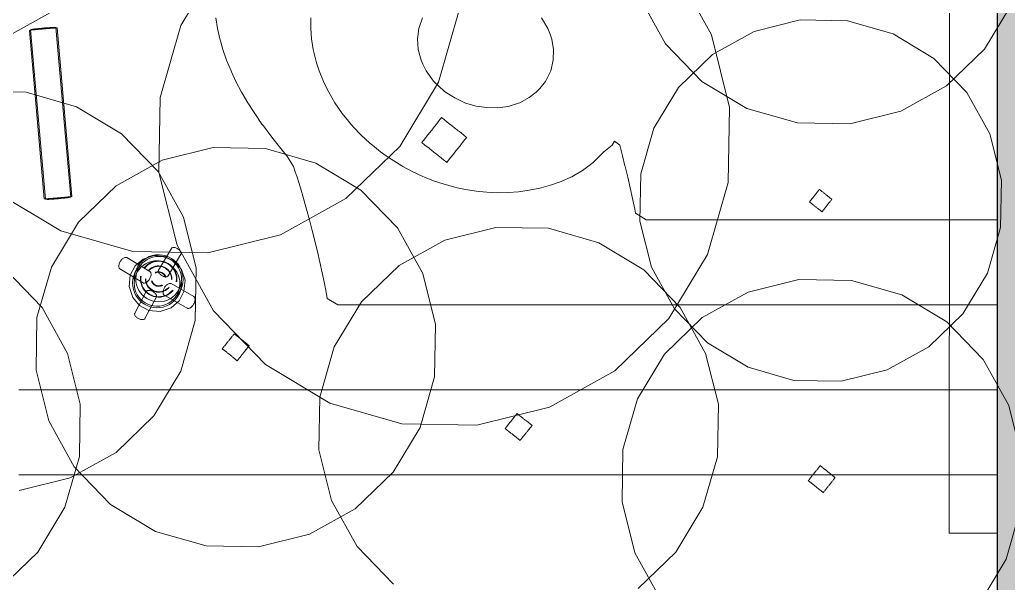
# Model space of a CAD drawing. Header units: millimetres. Extents: x -31757 to 121236, y -27283 to 59400.
# Drawn here: x 67046 to 76341, y 1683 to 6984 of the extents above; entities that cross this region are included whole.
import ezdxf

# ---------------------------------------------------------------- set-up
doc = ezdxf.new("R2010")
doc.units = ezdxf.units.MM
doc.layers.add('10_見えがかり', color=7, linetype='Continuous', lineweight=13)
doc.layers.add('30_敷地・外構', color=8, linetype='Continuous', lineweight=9)

msp = doc.modelspace()

# ---------------------------------------------------------------- hatches: boundary and pattern name
at = {"layer": '30_敷地・外構'}
msp.add_hatch(color=8, dxfattribs=at).paths.add_polyline_path([(13241.4, 12903.7), (13242.1, 906.9), (600, 907.7), (600, 58800), (83500, 58800), (83500, 902.5), (76239.5, 903), (76242.6, 56905.6), (43236.8, 56910.4)])

# ---------------------------------------------------------------- linework, layer by layer
at = {"layer": '10_見えがかり'}
for points in [[(67003.6, 11809.2), (67607.8, 11446.2), (68097.4, 10939.2), (68439.1, 10322.7), (68609.6, 9638.8), (68597.3, 8934.1), (68403, 8256.5), (68040, 7652.4), (67533, 7162.7), (66916.5, 6821)], [(67517.3, 9985.1), (68201.2, 10155.6), (68905.9, 10143.3), (69583.5, 9949.1), (70187.6, 9586), (70677.3, 9079), (71019, 8462.6), (71189.5, 7778.7), (71177.2, 7073.9), (70982.9, 6396.4), (70619.9, 5792.2), (70112.9, 5302.6), (69496.4, 4960.9), (68812.5, 4790.4), (68107.8, 4802.7), (67430.2, 4996.9), (66826.1, 5360)], [(76370.1, 7129), (76116, 6706.1), (75761.1, 6363.4), (75329.6, 6124.2), (74850.8, 6004.8), (74357.5, 6013.4), (73883.2, 6149.4), (73460.3, 6403.5), (73117.6, 6758.4), (72878.4, 7190), (72759, 7668.7), (72767.6, 8162), (72903.6, 8636.3), (73157.8, 9059.2), (73512.7, 9402), (73944.2, 9641.2), (74422.9, 9760.5)], [(76236.9, 8340.1), (76236.8, 6090.1), (76236.8, 5950.9), (76236.7, 4496.3), (76236.6, 3527.6), (76236.6, 2855.7), (76236.6, 2152.6), (75786.6, 2152.6), (75786.6, 2855.7), (75786.6, 2923.9), (75786.6, 3527.6), (75786.7, 4496.4), (75786.8, 6090.1), (75786.9, 7402.6)], [(73207.2, 7458.9), (73548.9, 6842.4), (73719.4, 6158.5), (73707.1, 5453.8), (73512.8, 4776.2), (73149.8, 4172.1), (72642.8, 3682.4), (72026.3, 3340.7), (71342.4, 3170.2), (70637.7, 3182.5), (69960.1, 3376.8), (69356, 3739.8), (68866.4, 4246.8), (68524.6, 4863.3), (68354.1, 5547.2), (68366.4, 6251.9), (68560.7, 6929.5), (68923.7, 7533.7)], [(73950, 6873.7), (74383.2, 6981.7), (74829.5, 6973.9), (75258.6, 6850.8), (75641.2, 6620.9), (75951.3, 6299.8), (76167.8, 5909.4), (76275.7, 5476.2), (76268, 5029.9), (76144.9, 4600.8), (75915, 4218.2), (75593.9, 3908.1), (75203.5, 3691.7), (74770.3, 3583.7), (74324, 3591.5), (73894.9, 3714.5), (73512.2, 3944.4), (73202.1, 4265.5), (72985.7, 4656), (72877.7, 5089.1), (72885.5, 5535.4), (73008.6, 5964.5), (73238.5, 6347.2), (73559.6, 6657.3), (73950, 6873.7)], [(67154.4, 6886.7), (67164.1, 6887.8), (67175.8, 6889.2), (67189.2, 6890.6), (67204, 6892.2), (67219.6, 6893.7), (67235.7, 6895.2), (67251.7, 6896.7), (67267.3, 6898.1), (67282.9, 6899.4), (67298.9, 6900.7), (67315, 6902), (67330.6, 6903.2), (67345.4, 6904.3), (67358.9, 6905.2), (67370.7, 6905.9), (67380.4, 6906.4), (67387.9, 6906.7), (67393.1, 6906.8), (67396.1, 6906.7), (67397, 6906.4), (67535.5, 5322.4), (67534.6, 5322), (67531.7, 5321.3), (67526.5, 5320.5), (67519.1, 5319.5), (67509.5, 5318.3), (67497.8, 5317), (67484.4, 5315.5), (67469.6, 5314), (67453.9, 5312.4), (67437.9, 5310.9), (67421.9, 5309.4), (67406.3, 5308.1), (67390.7, 5306.7), (67374.7, 5305.4), (67358.6, 5304.1), (67342.9, 5302.9), (67328.1, 5301.8), (67314.6, 5300.9), (67302.9, 5300.2), (67293.2, 5299.7), (67285.7, 5299.4), (67280.5, 5299.4), (67277.5, 5299.5), (67276.5, 5299.8), (67138, 6883.7), (67138.9, 6884.2), (67141.9, 6884.8), (67147, 6885.6), (67154.4, 6886.7)], [(67171.9, 6893.4), (67182.7, 6894.6), (67195, 6896), (67208.6, 6897.4), (67223, 6898.8), (67237.8, 6900.2), (67252.5, 6901.5), (67266.9, 6902.8), (67281.2, 6904), (67295.9, 6905.3), (67310.7, 6906.5), (67325.2, 6907.6), (67338.8, 6908.5), (67351.2, 6909.4), (67362, 6910), (67370.9, 6910.5), (67377.8, 6910.7), (67382.6, 6910.8), (67385.4, 6910.7), (67386.2, 6910.4), (67525.6, 5316.5), (67524.8, 5316.1), (67522.1, 5315.5), (67517.3, 5314.8), (67510.5, 5313.8), (67501.6, 5312.7), (67490.9, 5311.5), (67478.5, 5310.2), (67464.9, 5308.8), (67450.5, 5307.4), (67435.8, 5305.9), (67421, 5304.6), (67406.7, 5303.3), (67392.4, 5302.1), (67377.6, 5300.9), (67362.8, 5299.7), (67348.4, 5298.6), (67334.8, 5297.6), (67322.4, 5296.8), (67311.6, 5296.1), (67302.7, 5295.7), (67295.8, 5295.4), (67291, 5295.3), (67288.2, 5295.4), (67287.3, 5295.7), (67148, 6889.6), (67148.8, 6890), (67151.5, 6890.6), (67156.2, 6891.4), (67163.1, 6892.3), (67171.9, 6893.4)], [(67179.5, 6896.5), (67186.9, 6897.5), (67195.9, 6898.5), (67206.3, 6899.6), (67217.7, 6900.8), (67229.8, 6902), (67242.2, 6903.2), (67254.6, 6904.3), (67266.6, 6905.4), (67278.7, 6906.4), (67291.1, 6907.4), (67303.5, 6908.4), (67315.6, 6909.3), (67327, 6910.2), (67337.5, 6910.9), (67346.5, 6911.4), (67354, 6911.8), (67359.8, 6912), (67363.8, 6912.1), (67366.1, 6912), (67366.9, 6911.8), (67367.2, 6908.8), (67366.5, 6908.4), (67364.2, 6907.9), (67360.2, 6907.3), (67354.5, 6906.5), (67347, 6905.6), (67338, 6904.6), (67327.6, 6903.4), (67316.2, 6902.3), (67304.1, 6901.1), (67291.7, 6899.9), (67279.3, 6898.8), (67267.3, 6897.7), (67255.3, 6896.7), (67242.9, 6895.6), (67230.5, 6894.6), (67218.3, 6893.7), (67206.9, 6892.9), (67196.5, 6892.2), (67187.4, 6891.6), (67179.9, 6891.3), (67174.1, 6891), (67170.1, 6891), (67167.8, 6891.1), (67167, 6891.3), (67166.8, 6894.3), (67167.5, 6894.6), (67169.8, 6895.1), (67173.7, 6895.7), (67179.5, 6896.5)], [(67217.8, 6899.9), (67225, 6900.7), (67232.8, 6901.5), (67241.2, 6902.3), (67249.8, 6903.1), (67258.4, 6903.9), (67266.7, 6904.6), (67275, 6905.4), (67283.6, 6906.1), (67292.2, 6906.8), (67300.6, 6907.4), (67308.5, 6908), (67315.7, 6908.4), (67322, 6908.8), (67327.2, 6909.1), (67331.2, 6909.2), (67334, 6909.3), (67335.6, 6909.2), (67335.6, 6908.8), (67335.9, 6905.8), (67334.3, 6905.5), (67331.5, 6905.1), (67327.6, 6904.5), (67322.4, 6903.9), (67316.2, 6903.2), (67309, 6902.4), (67301.1, 6901.6), (67292.7, 6900.7), (67284.1, 6899.9), (67275.6, 6899.1), (67267.2, 6898.4), (67258.9, 6897.7), (67250.3, 6897), (67241.7, 6896.3), (67233.4, 6895.7), (67225.4, 6895.1), (67218.2, 6894.6), (67212, 6894.2), (67206.8, 6894), (67202.8, 6893.8), (67200, 6893.8), (67198.4, 6893.8), (67198.3, 6894.2), (67198.1, 6897.2), (67199.6, 6897.5), (67202.4, 6898), (67206.4, 6898.5), (67211.5, 6899.2), (67217.8, 6899.9)], [(67220.3, 6897.9), (67220.3, 6897), (67231.7, 6897.8), (67243.6, 6898.8), (67255.5, 6899.8), (67267, 6900.8), (67278.6, 6901.8), (67290.5, 6902.9), (67302.4, 6904), (67313.7, 6905.1), (67313.6, 6906.1), (67302.3, 6905.2), (67290.4, 6904.3), (67278.5, 6903.3), (67266.9, 6902.3), (67255.3, 6901.2), (67243.5, 6900.2), (67231.6, 6899), (67220.3, 6897.9)], [(67236.6, 6900.9), (67240, 6901.3), (67244, 6901.7), (67248.3, 6902.2), (67252.8, 6902.6), (67257.5, 6903.1), (67262.2, 6903.5), (67266.8, 6903.9), (67271.3, 6904.3), (67276, 6904.7), (67280.7, 6905.1), (67285.3, 6905.4), (67289.6, 6905.7), (67293.5, 6906), (67297, 6906.2), (67299.8, 6906.3), (67302, 6906.4), (67303.5, 6906.4), (67304.4, 6906.4), (67304.6, 6903.4), (67304.7, 6903.2), (67303.8, 6903), (67302.3, 6902.8), (67300.1, 6902.5), (67297.3, 6902.1), (67293.9, 6901.7), (67290, 6901.3), (67285.7, 6900.9), (67281.1, 6900.4), (67276.4, 6900), (67271.7, 6899.5), (67267.2, 6899.1), (67262.6, 6898.8), (67257.9, 6898.4), (67253.3, 6898), (67248.7, 6897.6), (67244.3, 6897.3), (67240.4, 6897.1), (67237, 6896.9), (67234.1, 6896.7), (67232, 6896.6), (67230.4, 6896.6), (67229.6, 6896.6), (67229.5, 6896.9), (67229.3, 6899.8), (67230.1, 6900), (67231.6, 6900.3), (67233.8, 6900.6), (67236.6, 6900.9)], [(66612.7, 6310.9), (67106.1, 6302.3), (67580.3, 6166.3), (68003.2, 5912.2), (68346, 5557.3), (68585.2, 5125.8), (68704.5, 4647.1), (68695.9, 4153.7), (68559.9, 3679.5), (68305.8, 3256.5), (67950.9, 2913.8), (67519.4, 2674.6), (67040.6, 2555.2)], [(70880.5, 5897.3), (70888.3, 5907.1), (70896, 5916.9), (70903.8, 5926.7), (70911.6, 5936.5), (70919.4, 5946.2), (70927.2, 5956), (70934.9, 5965.8), (70942.7, 5975.6), (70950.5, 5985.4), (70958.3, 5995.2), (70966.1, 6004.9), (70973.8, 6014.7), (70997.2, 6044.1), (71005, 6053.8), (71012.8, 6063.6), (71022.5, 6055.9), (71032.3, 6048.1), (71042.1, 6040.3), (71081.2, 6009.2), (71091, 6001.4), (71100.8, 5993.6), (71110.6, 5985.8), (71120.4, 5978), (71130.1, 5970.3), (71139.9, 5962.5), (71149.7, 5954.7), (71159.5, 5946.9), (71169.3, 5939.1), (71179.1, 5931.3), (71218.2, 5900.2), (71228, 5892.4), (71237.8, 5884.7), (71247.5, 5876.9), (71239.8, 5867.1), (71232, 5857.3), (71208.6, 5828), (71200.8, 5818.2), (71193.1, 5808.4), (71185.3, 5798.6), (71177.5, 5788.8), (71169.7, 5779.1), (71161.9, 5769.3), (71154.2, 5759.5), (71146.4, 5749.7), (71138.6, 5739.9), (71130.8, 5730.1), (71123, 5720.4), (71115.3, 5710.6), (71107.5, 5700.8), (71099.7, 5691), (71076.3, 5661.7), (71068.6, 5651.9), (71060.8, 5642.1), (71051, 5649.9), (71041.2, 5657.7), (71031.4, 5665.4), (70992.3, 5696.6), (70982.5, 5704.3), (70972.7, 5712.1), (70963, 5719.9), (70953.2, 5727.7), (70943.4, 5735.5), (70933.6, 5743.3), (70923.8, 5751), (70914, 5758.8), (70904.3, 5766.6), (70894.5, 5774.4), (70855.3, 5805.5), (70845.6, 5813.3), (70835.8, 5821.1), (70826, 5828.8), (70833.8, 5838.6), (70841.6, 5848.4), (70864.9, 5877.8), (70872.7, 5887.5), (70880.5, 5897.3)], [(68862.7, 5780.8), (69356, 5772.2), (69830.3, 5636.2), (70253.2, 5382.1), (70596, 5027.2), (70835.2, 4595.7), (70954.5, 4116.9), (70945.9, 3623.6), (70809.9, 3149.3), (70555.8, 2726.4), (70200.9, 2383.7), (69769.3, 2144.5), (69290.6, 2025.1), (68797.3, 2033.7), (68323, 2169.7), (67900.1, 2423.8), (67557.4, 2778.8), (67318.2, 3210.3), (67198.8, 3689), (67207.4, 4182.3), (67343.4, 4656.6), (67597.5, 5079.5), (67952.4, 5422.3), (68384, 5661.5), (68862.7, 5780.8)], [(67317.3, 5299.5), (67324.9, 5300.4), (67334.1, 5301.5), (67344.7, 5302.6), (67356.3, 5303.8), (67368.7, 5305), (67381.3, 5306.2), (67394, 5307.4), (67406.3, 5308.5), (67418.5, 5309.6), (67431.2, 5310.6), (67443.9, 5311.6), (67456.2, 5312.6), (67467.9, 5313.4), (67478.5, 5314.1), (67487.8, 5314.7), (67495.4, 5315.1), (67501.3, 5315.3), (67505.5, 5315.4), (67507.8, 5315.3), (67508.6, 5315), (67508.9, 5312), (67508.1, 5311.7), (67505.8, 5311.2), (67501.8, 5310.5), (67495.9, 5309.7), (67488.3, 5308.8), (67479.1, 5307.7), (67468.5, 5306.6), (67456.9, 5305.4), (67444.5, 5304.2), (67431.9, 5303), (67419.2, 5301.8), (67406.9, 5300.7), (67394.6, 5299.7), (67382, 5298.6), (67369.3, 5297.6), (67357, 5296.7), (67345.3, 5295.8), (67334.7, 5295.1), (67325.4, 5294.6), (67317.7, 5294.2), (67311.8, 5293.9), (67307.7, 5293.9), (67305.4, 5294), (67304.6, 5294.2), (67304.3, 5297.2), (67305.1, 5297.5), (67307.4, 5298), (67311.4, 5298.7), (67317.3, 5299.5)], [(67349.6, 5301.7), (67353.1, 5302.1), (67357.7, 5302.7), (67363.2, 5303.3), (67369.5, 5304), (67376.5, 5304.7), (67383.9, 5305.5), (67391.4, 5306.2), (67399, 5306.9), (67406.3, 5307.5), (67413.7, 5308.2), (67421.3, 5308.8), (67428.8, 5309.4), (67436.2, 5310), (67443.2, 5310.5), (67449.6, 5310.9), (67455.1, 5311.2), (67459.7, 5311.5), (67463.2, 5311.6), (67465.7, 5311.6), (67467.1, 5311.6), (67467.4, 5308.6), (67467.4, 5308.3), (67466, 5308), (67463.6, 5307.6), (67460.1, 5307.1), (67455.5, 5306.5), (67450, 5305.9), (67443.7, 5305.2), (67436.7, 5304.5), (67429.3, 5303.8), (67421.8, 5303), (67414.2, 5302.3), (67406.9, 5301.7), (67399.5, 5301.1), (67391.9, 5300.4), (67384.4, 5299.8), (67377, 5299.3), (67370, 5298.8), (67363.6, 5298.3), (67358.1, 5298), (67353.5, 5297.8), (67350, 5297.6), (67347.5, 5297.6), (67346.1, 5297.6), (67345.8, 5300.6), (67345.8, 5301), (67347.2, 5301.3), (67349.6, 5301.7)], [(67355.4, 5300.6), (67355.4, 5299.7), (67358.6, 5299.9), (67370.5, 5300.8), (67382.7, 5301.8), (67394.9, 5302.8), (67406.7, 5303.8), (67418.5, 5304.9), (67430.6, 5306), (67442.8, 5307.1), (67454.6, 5308.3), (67457.8, 5308.6), (67457.8, 5309.6), (67454.5, 5309.3), (67442.7, 5308.4), (67430.5, 5307.4), (67418.3, 5306.4), (67406.5, 5305.4), (67394.7, 5304.4), (67382.6, 5303.3), (67370.4, 5302.1), (67358.6, 5300.9), (67355.4, 5300.6)], [(67373.1, 5303.4), (67374.5, 5303.6), (67376.4, 5303.9), (67379, 5304.2), (67382.1, 5304.6), (67385.7, 5304.9), (67389.6, 5305.3), (67393.7, 5305.7), (67398, 5306.2), (67402.3, 5306.5), (67406.4, 5306.9), (67410.5, 5307.3), (67414.8, 5307.6), (67419.1, 5308), (67423.2, 5308.3), (67427.1, 5308.6), (67430.7, 5308.8), (67433.8, 5309), (67436.4, 5309.1), (67438.4, 5309.2), (67439.8, 5309.2), (67440.6, 5309.2), (67440.8, 5306.2), (67440.9, 5306), (67440.1, 5305.8), (67438.7, 5305.6), (67436.7, 5305.3), (67434.2, 5305), (67431.1, 5304.7), (67427.5, 5304.3), (67423.6, 5303.9), (67419.4, 5303.5), (67415.2, 5303.1), (67410.9, 5302.7), (67406.8, 5302.3), (67402.7, 5302), (67398.4, 5301.6), (67394.1, 5301.3), (67390, 5300.9), (67386, 5300.7), (67382.5, 5300.4), (67379.3, 5300.2), (67376.8, 5300.1), (67374.8, 5300), (67373.4, 5300), (67372.6, 5300), (67372.3, 5303), (67372.3, 5303.2), (67373.1, 5303.4)], [(74498.6, 5304.9), (74514.2, 5324.5), (74518, 5329.4), (74521.9, 5334.2), (74537.5, 5353.8), (74541.4, 5358.7), (74549.2, 5368.5), (74553.1, 5373.4), (74556.9, 5378.3), (74560.8, 5383.2), (74564.7, 5388.1), (74569.6, 5384.2), (74574.5, 5380.3), (74579.4, 5376.4), (74584.3, 5372.5), (74589.2, 5368.6), (74594.1, 5364.7), (74599, 5360.8), (74603.9, 5356.9), (74608.8, 5353), (74613.6, 5349.1), (74618.5, 5345.3), (74623.4, 5341.4), (74628.3, 5337.5), (74633.2, 5333.6), (74638.1, 5329.7), (74643, 5325.8), (74647.9, 5321.9), (74652.8, 5318), (74657.7, 5314.1), (74662.6, 5310.2), (74667.4, 5306.3), (74672.3, 5302.5), (74677.2, 5298.6), (74682.1, 5294.7), (74678.2, 5289.8), (74674.3, 5284.9), (74670.5, 5280), (74666.6, 5275.1), (74658.8, 5265.3), (74654.9, 5260.4), (74639.3, 5240.9), (74635.4, 5236), (74631.5, 5231.1), (74616, 5211.5), (74612.1, 5206.6), (74604.3, 5196.8), (74600.4, 5192), (74596.5, 5187.1), (74592.6, 5182.2), (74588.7, 5177.3), (74583.9, 5181.2), (74579, 5185.1), (74574.1, 5189), (74554.5, 5204.5), (74549.6, 5208.4), (74544.7, 5212.3), (74539.8, 5216.2), (74534.9, 5220.1), (74530, 5224), (74525.2, 5227.9), (74520.3, 5231.8), (74515.4, 5235.6), (74510.5, 5239.5), (74505.6, 5243.4), (74486, 5259), (74481.1, 5262.9), (74476.2, 5266.8), (74471.4, 5270.7), (74475.2, 5275.6), (74479.1, 5280.4), (74483, 5285.3), (74486.9, 5290.2), (74494.7, 5300), (74498.6, 5304.9)], [(65522.7, 5031), (66016, 5022.4), (66490.3, 4886.4), (66913.2, 4632.3), (67255.9, 4277.4), (67495.1, 3845.8), (67614.5, 3367.1), (67605.9, 2873.8), (67469.9, 2399.5), (67215.8, 1976.6), (66860.8, 1633.9)], [(70560.1, 1673.7), (70217.3, 2028.6), (69978.1, 2460.1), (69858.8, 2938.9), (69867.4, 3432.2), (70003.4, 3906.5), (70257.5, 4329.4), (70612.4, 4672.1), (71043.9, 4911.3), (71522.7, 5030.7)], [(71522.7, 5030.7), (72016, 5022.1), (72490.3, 4886.1), (72913.2, 4632), (73255.9, 4277), (73495.1, 3845.5), (73614.5, 3366.8), (73605.9, 2873.5), (73469.9, 2399.2), (73215.8, 1976.3), (72860.8, 1633.5)], [(68350.2, 4628.6), (68471.1, 4832.8), (68473.1, 4835.5), (68475.9, 4837.8), (68479.5, 4839.7), (68483.8, 4841.1), (68488.8, 4841.8), (68494.3, 4841.9), (68500.3, 4841.3), (68506.5, 4840), (68512.7, 4838.2), (68518.9, 4835.8), (68524.8, 4833.1), (68530.3, 4830), (68535.6, 4826.7), (68540.9, 4822.8), (68545.9, 4818.5), (68550.5, 4813.9), (68554.6, 4809.1), (68558, 4804.2), (68560.6, 4799.3), (68562.4, 4794.6), (68563.3, 4790.1), (68563.3, 4786.1), (68562.6, 4782.5), (68561.2, 4779.5), (68440.3, 4575.3), (68438.3, 4572.6), (68435.5, 4570.3), (68432, 4568.4), (68427.7, 4567), (68422.7, 4566.3), (68417.1, 4566.2), (68411.2, 4566.8), (68405, 4568.1), (68398.7, 4569.9), (68392.6, 4572.3), (68386.7, 4575), (68381.1, 4578.1), (68375.8, 4581.4), (68370.6, 4585.3), (68365.5, 4589.6), (68360.9, 4594.2), (68356.8, 4599), (68353.4, 4603.9), (68350.8, 4608.8), (68349.1, 4613.5), (68348.2, 4618), (68348.1, 4622), (68348.9, 4625.6), (68350.2, 4628.6)], [(67976.7, 4667.6), (67977.4, 4674.6), (67978.9, 4682), (67981.1, 4689.3), (67983.9, 4696.6), (67987.1, 4703.5), (67990.7, 4710), (67994.8, 4716.3), (67999.3, 4722.4), (68004.4, 4728.3), (68009.9, 4733.7), (68015.6, 4738.5), (68021.5, 4742.5), (68027.3, 4745.5), (68032.9, 4747.5), (68038.2, 4748.5), (68043, 4748.5), (68047.2, 4747.6), (68050.9, 4745.9), (68269.7, 4615), (68272.9, 4612.6), (68275.7, 4609.2), (68277.9, 4605), (68279.6, 4599.9), (68280.4, 4594), (68280.5, 4587.5), (68279.8, 4580.4), (68278.3, 4573.1), (68276.1, 4565.7), (68273.3, 4558.5), (68270.1, 4551.5), (68266.5, 4545), (68262.4, 4538.8), (68257.9, 4532.6), (68252.8, 4526.7), (68247.3, 4521.3), (68241.6, 4516.5), (68235.7, 4512.6), (68229.9, 4509.6), (68224.3, 4507.6), (68219, 4506.6), (68214.2, 4506.6), (68210, 4507.5), (68206.3, 4509.1), (67987.5, 4640.1), (67984.3, 4642.5), (67981.5, 4645.8), (67979.3, 4650), (67977.6, 4655.1), (67976.8, 4661), (67976.7, 4667.6)], [(68204.8, 4732.3), (68306.8, 4765.8), (68413.6, 4756.1), (68501.4, 4710), (68566, 4634.9), (68566, 4634.9), (68599.5, 4533), (68594.9, 4482.9), (68589.8, 4426.1), (68543.7, 4338.4), (68468.6, 4273.7), (68366.6, 4240.2), (68259.8, 4249.9), (68172, 4296), (68107.4, 4371.2), (68073.9, 4473.1), (68083.6, 4579.9), (68129.7, 4667.7), (68204.8, 4732.3)], [(68155.5, 4664.3), (68171.3, 4686.8), (68189.7, 4707.3), (68211.5, 4726.1), (68236.3, 4742.6), (68263.9, 4756.1), (68293.6, 4765.9), (68324.7, 4771.6), (68356.4, 4773), (68387.6, 4770.1), (68417.6, 4763.2), (68445.7, 4752.7), (68471.3, 4739.2), (68494, 4723.3), (68514.7, 4704.9), (68533.8, 4683.2), (68550.5, 4658.4), (68564.1, 4630.9), (68574.1, 4601.3), (68580, 4570.4), (68581.6, 4538.9), (68578.8, 4507.9), (68572, 4478.1), (68556.9, 4436.5), (68546.5, 4408.7), (68533, 4383.3), (68517.2, 4360.7), (68498.8, 4340.3), (68477, 4321.4), (68452.2, 4304.9), (68424.6, 4291.5), (68394.9, 4281.7), (68363.8, 4276), (68332.2, 4274.6), (68300.9, 4277.5), (68270.9, 4284.4), (68242.8, 4294.9), (68217.2, 4308.4), (68194.5, 4324.2), (68173.8, 4342.6), (68154.7, 4364.3), (68138, 4389.1), (68124.4, 4416.6), (68114.4, 4446.2), (68108.5, 4477.2), (68106.9, 4508.6), (68109.7, 4539.7), (68116.5, 4569.5), (68131.6, 4611), (68142.1, 4638.9), (68155.5, 4664.3)], [(68155.7, 4632.7), (68168.3, 4656.5), (68183.1, 4677.5), (68200.3, 4696.7), (68220.6, 4714.3), (68243.9, 4729.7), (68269.7, 4742.3), (68297.4, 4751.4), (68326.5, 4756.8), (68356.1, 4758.1), (68385.3, 4755.4), (68413.3, 4748.9), (68439.6, 4739.1), (68463.5, 4726.5), (68484.8, 4711.7), (68504.1, 4694.5), (68521.9, 4674.2), (68537.5, 4651), (68550.3, 4625.3), (68559.6, 4597.6), (68565.1, 4568.7), (68566.6, 4539.3), (68564, 4510.3), (68557.6, 4482.4), (68542.5, 4440.9), (68532.8, 4414.8), (68520.2, 4391.1), (68505.4, 4370), (68488.2, 4350.9), (68467.9, 4333.3), (68444.6, 4317.8), (68418.9, 4305.3), (68391.1, 4296.1), (68362, 4290.8), (68332.5, 4289.5), (68303.3, 4292.2), (68275.2, 4298.7), (68249, 4308.5), (68225, 4321.1), (68203.8, 4335.9), (68184.4, 4353.1), (68166.6, 4373.4), (68151, 4396.6), (68138.2, 4422.3), (68128.9, 4449.9), (68123.4, 4478.9), (68121.9, 4508.3), (68124.5, 4537.3), (68130.9, 4565.1), (68146, 4606.7), (68155.7, 4632.7)], [(68172.3, 4662.1), (68171.7, 4662.6), (68156.2, 4645.3), (68140.4, 4622.7), (68129.7, 4602.6), (68124.8, 4581.2), (68122.1, 4550.2), (68123.1, 4529), (68123.8, 4529), (68124.5, 4537.3), (68130.9, 4565.1), (68146, 4606.7), (68155.7, 4632.7), (68168.3, 4656.5), (68172.3, 4662.1)], [(68370.1, 4713.8), (68340.9, 4716.5), (68311.4, 4715.2), (68282.3, 4709.9), (68254.5, 4700.7), (68228.7, 4688.2), (68205.5, 4672.8), (68185.2, 4655.1), (68168, 4636), (68153.2, 4614.9), (68143.8, 4597.3), (68139.6, 4578.8), (68137, 4549.8), (68138.5, 4520.4), (68144, 4491.5), (68153.3, 4463.8), (68166.1, 4438.1), (68181.7, 4414.9), (68199.5, 4394.6), (68218.9, 4377.4), (68240.1, 4362.6), (68264.1, 4350), (68290.3, 4340.2), (68318.4, 4333.7), (68347.6, 4331), (68377.1, 4332.3), (68406.2, 4337.7), (68434, 4346.8), (68459.8, 4359.4), (68483, 4374.8), (68503.3, 4392.4), (68520.5, 4411.6), (68535.3, 4432.6), (68544.7, 4450.3), (68548.9, 4468.7), (68551.5, 4497.8), (68550, 4527.2), (68544.5, 4556.1), (68535.2, 4583.8), (68522.4, 4609.5), (68506.8, 4632.6), (68489, 4652.9), (68469.6, 4670.1), (68448.4, 4684.9), (68424.4, 4697.5), (68398.2, 4707.4), (68370.1, 4713.8)], [(68216.8, 4650.9), (68217, 4651.3), (68230.7, 4666.6), (68247, 4680.7), (68265.6, 4693), (68286.2, 4703.1), (68308.4, 4710.4), (68331.7, 4714.7), (68355.3, 4715.7), (68378.7, 4713.5), (68401.1, 4708.4), (68422.1, 4700.5), (68441.3, 4690.4), (68458.3, 4678.6), (68473.8, 4664.8), (68488, 4648.6), (68500.5, 4630), (68510.7, 4609.5), (68518.2, 4587.4), (68522.6, 4564.2), (68523.8, 4540.7), (68521.7, 4517.5), (68521.6, 4517.1), (68523.6, 4540.4), (68522.5, 4563.9), (68518.1, 4587), (68510.6, 4609.1), (68500.4, 4629.7), (68487.9, 4648.2), (68473.6, 4664.5), (68458.2, 4678.3), (68441.1, 4690.1), (68422, 4700.2), (68401, 4708), (68378.6, 4713.2), (68355.2, 4715.4), (68331.6, 4714.3), (68308.3, 4710.1), (68286.1, 4702.7), (68265.5, 4692.7), (68246.9, 4680.4), (68230.6, 4666.3), (68216.8, 4650.9)], [(68220, 4648.5), (68220.1, 4648.8), (68233.6, 4663.8), (68249.4, 4677.5), (68267.6, 4689.6), (68287.7, 4699.4), (68309.4, 4706.6), (68332.2, 4710.7), (68355.3, 4711.7), (68378.1, 4709.6), (68400, 4704.6), (68420.5, 4696.9), (68439.2, 4687), (68455.8, 4675.5), (68470.9, 4662), (68484.9, 4646.2), (68497.1, 4628.1), (68507, 4608), (68514.3, 4586.4), (68518.6, 4563.8), (68519.8, 4540.8), (68517.7, 4518.1), (68517.6, 4517.8), (68519.6, 4540.4), (68518.5, 4563.4), (68514.2, 4586), (68506.9, 4607.6), (68496.9, 4627.7), (68484.7, 4645.8), (68470.8, 4661.7), (68455.7, 4675.1), (68439.1, 4686.7), (68420.4, 4696.6), (68399.9, 4704.2), (68377.9, 4709.3), (68355.1, 4711.4), (68332, 4710.4), (68309.3, 4706.2), (68287.6, 4699.1), (68267.5, 4689.2), (68249.3, 4677.2), (68233.4, 4663.4), (68220, 4648.5)], [(68254, 4621.7), (68254.1, 4622), (68264.1, 4633.1), (68275.9, 4643.4), (68289.3, 4652.3), (68304.3, 4659.6), (68320.4, 4664.9), (68337.3, 4668), (68354.4, 4668.7), (68371.3, 4667.2), (68387.6, 4663.4), (68402.8, 4657.7), (68416.7, 4650.4), (68429, 4641.8), (68440.3, 4631.8), (68450.6, 4620.1), (68459.7, 4606.6), (68467.1, 4591.7), (68472.5, 4575.7), (68475.7, 4558.9), (68476.5, 4541.8), (68476.4, 4541.5), (68475.5, 4558.6), (68472.3, 4575.3), (68466.9, 4591.4), (68459.5, 4606.3), (68450.5, 4619.7), (68440.1, 4631.5), (68428.9, 4641.5), (68416.6, 4650.1), (68402.7, 4657.4), (68387.5, 4663.1), (68371.2, 4666.8), (68354.3, 4668.4), (68337.1, 4667.6), (68320.3, 4664.5), (68304.2, 4659.2), (68289.2, 4651.9), (68275.7, 4643), (68263.9, 4632.8), (68254, 4621.7)], [(68305.8, 4655.9), (68321.4, 4661), (68337.7, 4664), (68354.3, 4664.8), (68370.7, 4663.2), (68386.5, 4659.6), (68401.2, 4654.1), (68414.6, 4647), (68426.6, 4638.7), (68437.4, 4629.1), (68447.4, 4617.7), (68456.2, 4604.6), (68463.4, 4590.2), (68468.6, 4574.7), (68471.7, 4558.4), (68472.5, 4541.9), (68472.4, 4541.6), (68471.6, 4558.1), (68468.5, 4574.3), (68463.2, 4589.9), (68456.1, 4604.3), (68447.3, 4617.3), (68437.3, 4628.7), (68426.4, 4638.4), (68414.5, 4646.7), (68401.1, 4653.8), (68386.3, 4659.3), (68370.6, 4662.9), (68354.2, 4664.4), (68337.6, 4663.7), (68321.3, 4660.7), (68305.7, 4655.6), (68291.2, 4648.5), (68278.2, 4639.8), (68266.8, 4630), (68266.9, 4630.3), (68278.3, 4640.2), (68291.3, 4648.8), (68305.8, 4655.9)], [(68182.2, 4572.3), (68180.1, 4549.1), (68181.3, 4525.6), (68185.7, 4502.4), (68193.2, 4480.3), (68203.4, 4459.7), (68215.9, 4441.2), (68230.1, 4425), (68245.6, 4411.2), (68262.6, 4399.4), (68281.7, 4389.3), (68302.7, 4381.4), (68325.2, 4376.2), (68348.5, 4374.1), (68372.2, 4375.1), (68395.4, 4379.4), (68417.7, 4386.7), (68438.3, 4396.8), (68456.9, 4409.1), (68473.1, 4423.2), (68486.9, 4438.5), (68486.8, 4438.2), (68473, 4422.8), (68456.8, 4408.7), (68438.2, 4396.4), (68417.5, 4386.4), (68395.3, 4379), (68372.1, 4374.8), (68348.4, 4373.7), (68325.1, 4375.9), (68302.6, 4381.1), (68281.6, 4388.9), (68262.5, 4399), (68245.5, 4410.8), (68230, 4424.6), (68215.7, 4440.9), (68203.2, 4459.4), (68193, 4480), (68185.6, 4502.1), (68181.2, 4525.2), (68180, 4548.7), (68182.1, 4572), (68182.2, 4572.3)], [(68186.1, 4571.7), (68184.1, 4549), (68185.3, 4526), (68189.6, 4503.4), (68196.9, 4481.8), (68206.8, 4461.7), (68219, 4443.6), (68232.9, 4427.8), (68248.1, 4414.3), (68264.7, 4402.7), (68283.4, 4392.9), (68303.9, 4385.2), (68325.8, 4380.2), (68348.6, 4378), (68371.7, 4379.1), (68394.4, 4383.2), (68416.1, 4390.4), (68436.3, 4400.2), (68454.4, 4412.2), (68470.3, 4426), (68483.8, 4441), (68483.7, 4440.6), (68470.2, 4425.7), (68454.3, 4411.9), (68436.2, 4399.9), (68416, 4390), (68394.3, 4382.9), (68371.6, 4378.7), (68348.5, 4377.7), (68325.7, 4379.8), (68303.8, 4384.9), (68283.3, 4392.5), (68264.6, 4402.4), (68247.9, 4414), (68232.8, 4427.4), (68218.9, 4443.3), (68206.7, 4461.4), (68196.7, 4481.5), (68189.4, 4503.1), (68185.1, 4525.7), (68184, 4548.6), (68186, 4571.3), (68186.1, 4571.7)], [(68317.4, 4604.1), (68325.6, 4608.2), (68334.5, 4611.1), (68343.8, 4612.8), (68353.3, 4613.2), (68362.6, 4612.4), (68371.6, 4610.3), (68380, 4607.1), (68387.7, 4603.1), (68394.5, 4598.4), (68400.7, 4592.9), (68406.4, 4586.4), (68411.4, 4579), (68415.5, 4570.7), (68418.4, 4561.9), (68418.3, 4561.5), (68415.3, 4570.4), (68411.2, 4578.6), (68406.2, 4586), (68400.5, 4592.5), (68394.4, 4598), (68387.5, 4602.8), (68379.9, 4606.8), (68371.5, 4609.9), (68362.5, 4612), (68353.2, 4612.9), (68343.7, 4612.5), (68334.4, 4610.8), (68325.5, 4607.8), (68317.3, 4603.8), (68317.4, 4604.1)], [(68344.3, 4608.9), (68353.2, 4609.2), (68362, 4608.4), (68370.5, 4606.5), (68378.4, 4603.5), (68385.6, 4599.7), (68392, 4595.3), (68397.8, 4590.1), (68403.2, 4584), (68407.9, 4577), (68411.8, 4569.2), (68414.6, 4560.9), (68414.5, 4560.5), (68411.6, 4568.9), (68407.8, 4576.6), (68403.1, 4583.6), (68397.7, 4589.7), (68391.9, 4594.9), (68385.5, 4599.4), (68378.3, 4603.2), (68370.4, 4606.1), (68361.9, 4608.1), (68353.1, 4608.9), (68344.2, 4608.5), (68335.4, 4606.9), (68327.1, 4604.1), (68319.3, 4600.4), (68319.4, 4600.7), (68327.2, 4604.5), (68335.6, 4607.2), (68344.3, 4608.9)], [(68227.4, 4547.9), (68228.2, 4530.9), (68231.4, 4514.1), (68236.8, 4498.1), (68244.2, 4483.2), (68253.3, 4469.7), (68263.6, 4457.9), (68274.8, 4448), (68287.2, 4439.4), (68301.1, 4432.1), (68316.3, 4426.4), (68332.5, 4422.6), (68349.5, 4421), (68366.6, 4421.8), (68383.5, 4424.9), (68399.6, 4430.2), (68414.6, 4437.5), (68428, 4446.4), (68439.8, 4456.7), (68449.8, 4467.8), (68449.7, 4467.4), (68439.7, 4456.3), (68427.9, 4446.1), (68414.4, 4437.1), (68399.5, 4429.9), (68383.4, 4424.6), (68366.5, 4421.5), (68349.4, 4420.7), (68332.4, 4422.3), (68316.1, 4426), (68300.9, 4431.7), (68287, 4439), (68274.7, 4447.6), (68263.5, 4457.6), (68253.2, 4469.4), (68244.1, 4482.8), (68236.7, 4497.7), (68231.3, 4513.8), (68228.1, 4530.5), (68227.2, 4547.6), (68227.4, 4547.9)], [(68231.4, 4547.8), (68232.2, 4531.3), (68235.3, 4515.1), (68240.5, 4499.6), (68247.7, 4485.1), (68256.4, 4472.1), (68266.4, 4460.7), (68277.3, 4451.1), (68289.3, 4442.8), (68302.7, 4435.7), (68317.4, 4430.2), (68333.2, 4426.5), (68349.6, 4425), (68366.1, 4425.8), (68382.5, 4428.7), (68398.1, 4433.9), (68412.5, 4440.9), (68425.6, 4449.6), (68437, 4459.5), (68436.9, 4459.1), (68425.5, 4449.2), (68412.4, 4440.6), (68397.9, 4433.5), (68382.3, 4428.4), (68366, 4425.4), (68349.4, 4424.7), (68333, 4426.2), (68317.3, 4429.8), (68302.6, 4435.3), (68289.1, 4442.4), (68277.2, 4450.7), (68266.3, 4460.4), (68256.3, 4471.8), (68247.6, 4484.8), (68240.4, 4499.2), (68235.1, 4514.8), (68232.1, 4531), (68231.2, 4547.5), (68231.4, 4547.8)], [(68292.5, 4510.8), (68297.5, 4503.4), (68303.2, 4496.9), (68309.4, 4491.4), (68316.2, 4486.7), (68323.9, 4482.6), (68332.3, 4479.5), (68341.2, 4477.4), (68350.6, 4476.6), (68360, 4477), (68369.3, 4478.7), (68378.2, 4481.6), (68386.5, 4485.6), (68386.4, 4485.3), (68378.1, 4481.3), (68369.2, 4478.3), (68359.9, 4476.6), (68350.5, 4476.2), (68341.1, 4477.1), (68332.1, 4479.2), (68323.7, 4482.3), (68316.1, 4486.3), (68309.3, 4491.1), (68303.1, 4496.6), (68297.4, 4503.1), (68292.4, 4510.5), (68288.3, 4518.7), (68285.3, 4527.6), (68285.4, 4527.9), (68288.4, 4519.1), (68292.5, 4510.8)], [(68292.1, 4520.6), (68296, 4512.8), (68300.7, 4505.8), (68306, 4499.7), (68311.9, 4494.5), (68318.3, 4490.1), (68325.5, 4486.3), (68333.4, 4483.3), (68341.9, 4481.4), (68350.7, 4480.5), (68359.6, 4480.9), (68368.3, 4482.5), (68376.7, 4485.3), (68384.5, 4489.1), (68384.4, 4488.7), (68376.6, 4485), (68368.2, 4482.2), (68359.4, 4480.6), (68350.5, 4480.2), (68341.7, 4481), (68333.3, 4483), (68325.4, 4485.9), (68318.2, 4489.7), (68311.7, 4494.2), (68305.9, 4499.4), (68300.5, 4505.5), (68295.8, 4512.5), (68292, 4520.2), (68289.2, 4528.6), (68289.3, 4528.9), (68292.1, 4520.6)], [(68393.2, 4419.8), (68393.6, 4427.1), (68394.9, 4434.7), (68396.9, 4442.3), (68399.5, 4449.9), (68402.6, 4457.1), (68406.1, 4463.8), (68410.1, 4470.3), (68414.6, 4476.7), (68419.7, 4482.8), (68425.2, 4488.5), (68431.1, 4493.5), (68437.1, 4497.6), (68443.1, 4500.8), (68448.9, 4502.9), (68454.4, 4504), (68459.5, 4504), (68464, 4503.2), (68467.9, 4501.5), (68681.1, 4381.1), (68684.5, 4378.6), (68687.6, 4375.2), (68690.2, 4370.9), (68692.1, 4365.6), (68693.3, 4359.5), (68693.7, 4352.8), (68693.2, 4345.5), (68692, 4337.9), (68690, 4330.3), (68687.4, 4322.7), (68684.2, 4315.5), (68680.7, 4308.8), (68676.7, 4302.3), (68672.2, 4295.9), (68667.1, 4289.8), (68661.6, 4284.1), (68655.8, 4279.1), (68649.8, 4275), (68643.8, 4271.8), (68637.9, 4269.7), (68632.4, 4268.6), (68627.4, 4268.6), (68622.9, 4269.4), (68618.9, 4271.1), (68405.8, 4391.5), (68402.3, 4394), (68399.2, 4397.4), (68396.7, 4401.7), (68394.7, 4407), (68393.5, 4413.1), (68393.2, 4419.8)], [(68564, 4510.3), (68557.6, 4482.4), (68542.5, 4440.9), (68532.8, 4414.8), (68520.2, 4391.1), (68516.2, 4385.4), (68516.8, 4385), (68532.3, 4402.3), (68548.1, 4424.8), (68558.8, 4445), (68563.7, 4466.4), (68566.5, 4497.4), (68565.4, 4518.6), (68564.7, 4518.6), (68564, 4510.3)], [(73893.9, 4421.2), (74372.6, 4540.5), (74866, 4531.9), (75340.2, 4395.9), (75763.1, 4141.8), (76105.9, 3786.9), (76345.1, 3355.4), (76464.4, 2876.6), (76455.8, 2383.3), (76319.8, 1909), (76065.7, 1486.1)], [(68125.7, 4213), (68125.5, 4217.2), (68126.1, 4221), (68127.5, 4224.4), (68235.1, 4426.8), (68237.2, 4429.7), (68240, 4432.4), (68243.6, 4434.6), (68248, 4436.3), (68253.1, 4437.4), (68258.9, 4437.8), (68265.1, 4437.6), (68271.6, 4436.6), (68278.1, 4435.1), (68284.6, 4433), (68290.8, 4430.5), (68296.6, 4427.6), (68302.2, 4424.4), (68307.8, 4420.6), (68313.1, 4416.5), (68318.1, 4411.9), (68322.4, 4407.1), (68326.1, 4402.1), (68329, 4397.1), (68331, 4392.2), (68332, 4387.6), (68332.2, 4383.3), (68331.6, 4379.5), (68330.2, 4376.2), (68222.5, 4173.8), (68220.5, 4170.8), (68217.7, 4168.2), (68214.1, 4165.9), (68209.7, 4164.2), (68204.5, 4163.1), (68198.8, 4162.7), (68192.6, 4163), (68186.1, 4163.9), (68179.6, 4165.5), (68173.1, 4167.6), (68166.9, 4170.1), (68161.1, 4173), (68155.5, 4176.2), (68149.9, 4179.9), (68144.6, 4184.1), (68139.6, 4188.7), (68135.2, 4193.5), (68131.6, 4198.5), (68128.7, 4203.5), (68126.7, 4208.4), (68125.7, 4213)], [(73067.3, 1538.5), (72828.1, 1970), (72708.7, 2448.7), (72717.4, 2942), (72853.4, 3416.3), (73107.5, 3839.2), (73462.4, 4182), (73893.9, 4421.2)], [(68996.9, 3947.3), (69001.6, 3953.1), (69006.2, 3959), (69010.9, 3964.9), (69015.6, 3970.7), (69038.9, 4000.1), (69043.6, 4006), (69048.2, 4011.8), (69052.9, 4017.7), (69057.6, 4023.6), (69062.3, 4029.4), (69103.3, 3996.8), (69109.2, 3992.1), (69115.1, 3987.4), (69150.3, 3959.4), (69156.2, 3954.7), (69162, 3950.1), (69203.1, 3917.4), (69198.5, 3911.5), (69193.8, 3905.6), (69189.1, 3899.8), (69184.4, 3893.9), (69179.8, 3888), (69156.4, 3858.7), (69151.8, 3852.8), (69147.1, 3846.9), (69142.4, 3841.1), (69137.8, 3835.2), (69114.4, 3805.9), (69109.7, 3800), (69105.1, 3794.1), (69100.4, 3788.2), (69095.7, 3782.4), (69091.1, 3776.5), (69050, 3809.2), (69044.1, 3813.9), (69038.2, 3818.5), (69003, 3846.5), (68997.2, 3851.2), (68991.3, 3855.9), (68950.2, 3888.6), (68954.9, 3894.4), (68959.5, 3900.3), (68964.2, 3906.2), (68968.9, 3912), (68973.5, 3917.9), (68996.9, 3947.3)], [(71642.8, 3179.5), (71647.5, 3185.4), (71652.2, 3191.2), (71656.8, 3197.1), (71661.5, 3203), (71666.2, 3208.9), (71670.9, 3214.7), (71675.5, 3220.6), (71680.2, 3226.5), (71684.9, 3232.3), (71689.5, 3238.2), (71708.2, 3261.7), (71712.9, 3267.5), (71717.5, 3273.4), (71722.2, 3279.3), (71728.1, 3274.6), (71734, 3269.9), (71739.8, 3265.3), (71757.4, 3251.3), (71763.3, 3246.6), (71769.2, 3241.9), (71775, 3237.3), (71780.9, 3232.6), (71786.8, 3227.9), (71792.6, 3223.3), (71798.5, 3218.6), (71804.4, 3213.9), (71810.3, 3209.3), (71816.1, 3204.6), (71822, 3199.9), (71827.9, 3195.2), (71845.5, 3181.2), (71851.3, 3176.6), (71857.2, 3171.9), (71863.1, 3167.2), (71858.4, 3161.4), (71853.7, 3155.5), (71849.1, 3149.6), (71830.4, 3126.1), (71825.7, 3120.3), (71821.1, 3114.4), (71816.4, 3108.5), (71811.7, 3102.7), (71807.1, 3096.8), (71802.4, 3090.9), (71797.7, 3085.1), (71793, 3079.2), (71788.4, 3073.3), (71783.7, 3067.5), (71765, 3044), (71760.4, 3038.1), (71755.7, 3032.2), (71751, 3026.4), (71745.2, 3031), (71739.3, 3035.7), (71733.4, 3040.4), (71715.8, 3054.4), (71709.9, 3059), (71704.1, 3063.7), (71698.2, 3068.4), (71692.3, 3073.1), (71686.5, 3077.7), (71680.6, 3082.4), (71674.7, 3087.1), (71668.9, 3091.7), (71663, 3096.4), (71657.1, 3101.1), (71651.2, 3105.7), (71645.4, 3110.4), (71627.8, 3124.4), (71621.9, 3129.1), (71616, 3133.7), (71610.2, 3138.4), (71614.8, 3144.3), (71619.5, 3150.2), (71624.2, 3156), (71642.8, 3179.5)], [(74497.5, 2695.2), (74502.2, 2701.1), (74506.8, 2707), (74511.5, 2712.8), (74516.2, 2718.7), (74520.8, 2724.6), (74525.5, 2730.4), (74530.2, 2736.3), (74534.8, 2742.2), (74539.5, 2748), (74544.2, 2753.9), (74548.8, 2759.8), (74553.5, 2765.6), (74558.2, 2771.5), (74562.8, 2777.4), (74567.5, 2783.3), (74572.2, 2789.1), (74578.1, 2784.5), (74583.9, 2779.8), (74589.8, 2775.1), (74595.7, 2770.5), (74601.5, 2765.8), (74630.9, 2742.4), (74636.8, 2737.8), (74642.6, 2733.1), (74648.5, 2728.4), (74654.4, 2723.8), (74683.7, 2700.4), (74689.6, 2695.8), (74695.4, 2691.1), (74701.3, 2686.4), (74707.2, 2681.7), (74713.1, 2677.1), (74708.4, 2671.2), (74703.7, 2665.3), (74699, 2659.5), (74694.4, 2653.6), (74689.7, 2647.7), (74685, 2641.9), (74680.4, 2636), (74675.7, 2630.1), (74671, 2624.2), (74666.4, 2618.4), (74661.7, 2612.5), (74657, 2606.6), (74652.4, 2600.8), (74647.7, 2594.9), (74643, 2589), (74638.4, 2583.2), (74633.7, 2577.3), (74629, 2571.4), (74624.3, 2565.6), (74619.7, 2559.7), (74615, 2553.8), (74610.3, 2547.9), (74605.7, 2542.1), (74601, 2536.2), (74595.1, 2540.9), (74589.3, 2545.5), (74583.4, 2550.2), (74577.5, 2554.9), (74571.7, 2559.6), (74542.3, 2582.9), (74536.4, 2587.6), (74530.6, 2592.2), (74524.7, 2596.9), (74518.8, 2601.6), (74489.5, 2624.9), (74483.6, 2629.6), (74477.7, 2634.3), (74471.9, 2638.9), (74466, 2643.6), (74460.1, 2648.3), (74464.8, 2654.1), (74469.5, 2660), (74474.1, 2665.9), (74478.8, 2671.7), (74483.5, 2677.6), (74488.1, 2683.5), (74492.8, 2689.3), (74497.5, 2695.2)]]:
    msp.add_lwpolyline(points, dxfattribs=at)
at = {"layer": '30_敷地・外構'}
for points in [[(13241.4, 12903.7), (13242.1, 906.9), (600, 907.7), (600, 58800), (83500, 58800), (83500, 902.5), (76239.5, 903), (76242.6, 56905.6), (43236.8, 56910.4), (13241.4, 12903.7)], [(76239.6, 56902.6), (76236.5, 900), (13245.1, 903.9), (13244.4, 12902.8), (43238.4, 56907.4), (76239.6, 56902.6)], [(76236.7, 4302.6), (76136.7, 4302.6), (76036.7, 4302.6), (75936.7, 4302.6), (75836.7, 4302.6), (75736.7, 4302.6), (75636.7, 4302.6), (75536.7, 4302.6), (75436.7, 4302.6), (75336.7, 4302.6), (75236.7, 4302.6), (75136.7, 4302.6), (75036.7, 4302.6), (74936.7, 4302.6), (74836.7, 4302.7), (74736.7, 4302.7), (74636.7, 4302.7), (74536.7, 4302.7), (74436.7, 4302.7), (74336.7, 4302.7), (74236.7, 4302.7), (74136.7, 4302.7), (74036.7, 4302.7), (73936.7, 4302.7), (73836.7, 4302.7), (73736.7, 4302.7), (73636.7, 4302.7), (73536.7, 4302.7), (73436.7, 4302.7), (73336.7, 4302.7), (73236.7, 4302.7), (73136.7, 4302.7), (73036.7, 4302.8), (72936.7, 4302.8), (72836.7, 4302.8), (72736.7, 4302.8), (72636.7, 4302.8), (72536.7, 4302.8), (72436.7, 4302.8), (72336.7, 4302.8), (72236.7, 4302.8), (72136.7, 4302.8), (72036.7, 4302.8), (71936.7, 4302.8), (71836.7, 4302.8), (71736.7, 4302.8), (71636.7, 4302.8), (71536.7, 4302.8), (71436.7, 4302.8), (71336.7, 4302.8), (71236.7, 4302.9), (71136.7, 4302.9), (71036.7, 4302.9), (70936.7, 4302.9), (70836.7, 4302.9), (70736.7, 4302.9), (70636.7, 4302.9), (70536.7, 4302.9), (70436.7, 4302.9), (70336.7, 4302.9), (70236.7, 4302.9), (70136.7, 4302.9), (70036.7, 4302.9), (70036.7, 4302.9), (69936.7, 4361.3), (69929.1, 4402.9), (69909.9, 4502.9), (69889.5, 4602.9), (69867.9, 4702.9), (69845.2, 4802.9), (69836.7, 4838.4), (69821.3, 4902.9), (69796.2, 5002.9), (69769.9, 5102.9), (69742.5, 5202.9), (69736.7, 5223.1), (69713.8, 5302.9), (69683.9, 5402.9), (69652.8, 5502.9), (69636.8, 5552.5), (69620.4, 5602.9), (69556.2, 5702.9), (69536.8, 5724.7), (69475.7, 5802.9), (69436.8, 5851.3), (69395.9, 5903), (69336.8, 5984.7), (69322.5, 6003), (69254.7, 6103), (69236.8, 6131), (69189.7, 6203), (69136.8, 6293.9), (69131.1, 6303), (69078.3, 6403), (69036.8, 6492.9), (69032, 6503), (68990.7, 6603), (68956.2, 6703), (68936.8, 6772.4), (68927.6, 6803), (68905.1, 6903), (68889.3, 7003)], [(76236.7, 5102.6), (76136.7, 5102.6), (76036.7, 5102.6), (75936.7, 5102.6), (75836.7, 5102.6), (75736.7, 5102.6), (75636.7, 5102.6), (75536.7, 5102.6), (75436.7, 5102.6), (75336.7, 5102.6), (75236.7, 5102.6), (75136.7, 5102.6), (75036.7, 5102.6), (74936.7, 5102.6), (74836.7, 5102.7), (74736.7, 5102.7), (74636.7, 5102.7), (74536.7, 5102.7), (74436.7, 5102.7), (74336.7, 5102.7), (74236.7, 5102.7), (74136.7, 5102.7), (74036.7, 5102.7), (73936.7, 5102.7), (73836.7, 5102.7), (73736.7, 5102.7), (73636.7, 5102.7), (73536.7, 5102.7), (73436.7, 5102.7), (73336.7, 5102.7), (73236.7, 5102.7), (73136.7, 5102.7), (73036.7, 5102.8), (72936.7, 5102.8), (72936.7, 5102.8), (72836.7, 5164.5), (72828.9, 5202.8), (72807.6, 5302.8), (72785.5, 5402.8), (72762.5, 5502.8), (72738.5, 5602.8), (72736.8, 5610), (72713.7, 5702.8), (72688, 5802.8), (72636.8, 5841.8), (72617, 5802.8), (72536.8, 5741.2), (72501.1, 5702.8), (72436.8, 5641.2), (72388.7, 5602.8), (72336.8, 5565.2), (72236.8, 5507.5), (72226.8, 5502.8), (72136.7, 5463.8), (72036.7, 5428.2), (71947.2, 5402.8), (71936.7, 5400), (71836.7, 5379.9), (71736.7, 5366.1), (71636.7, 5358.5), (71536.7, 5356.9), (71436.7, 5361.1), (71336.7, 5371), (71236.7, 5386.6), (71159.7, 5402.9), (71136.7, 5407.9), (71036.7, 5435.8), (70936.7, 5469.3), (70850.9, 5502.9), (70836.8, 5508.8), (70736.8, 5555.9), (70648.1, 5602.9), (70636.8, 5609.3), (70536.8, 5671.8), (70491, 5702.9), (70436.8, 5742.9), (70361.3, 5802.9), (70336.8, 5824.2), (70251.8, 5902.9), (70236.8, 5918.3), (70158.4, 6002.9), (70136.8, 6029), (70078.2, 6102.9), (70036.8, 6162.1), (70009.2, 6202.9), (69950.5, 6302.9), (69936.8, 6330.3), (69901.4, 6402.9), (69860.9, 6502.9), (69836.8, 6577.8), (69828.8, 6602.9), (69805.3, 6702.9), (69789.8, 6802.9), (69782.5, 6902.9), (69783.6, 7002.9)], [(72048.8, 6802.8), (72064.5, 6702.8), (72061.6, 6602.8), (72038.9, 6502.8), (72036.8, 6497.8), (71987.8, 6402.8), (71936.8, 6337), (71903, 6302.8), (71836.8, 6252.3), (71747.1, 6202.8), (71736.8, 6198.2), (71636.8, 6169.4), (71536.8, 6156.1), (71436.8, 6157.3), (71336.8, 6172.3), (71236.8, 6200.6), (71231.3, 6202.9), (71136.8, 6248.7), (71050.3, 6302.9), (71036.8, 6313.2), (70940.5, 6402.9), (70936.8, 6407.3), (70868.5, 6502.9), (70836.8, 6564.9), (70819.7, 6602.9), (70793.2, 6702.9), (70785.8, 6802.9), (70798.5, 6902.9), (70832.8, 7002.9)], [(71952.4, 7002.8), (72011.5, 6902.8), (72036.8, 6838), (72048.8, 6802.8)], [(76236.6, 3502.6), (76136.6, 3502.6), (76036.6, 3502.6), (75936.6, 3502.6), (75836.6, 3502.6), (75736.6, 3502.6), (75636.6, 3502.6), (75536.6, 3502.6), (75436.6, 3502.6), (75336.6, 3502.6), (75236.6, 3502.6), (75136.6, 3502.6), (75036.6, 3502.6), (74936.6, 3502.6), (74836.6, 3502.7), (74736.6, 3502.7), (74636.6, 3502.7), (74536.6, 3502.7), (74436.6, 3502.7), (74336.6, 3502.7), (74236.6, 3502.7), (74136.6, 3502.7), (74036.6, 3502.7), (73936.6, 3502.7), (73836.6, 3502.7), (73736.6, 3502.7), (73636.6, 3502.7), (73536.6, 3502.7), (73436.6, 3502.7), (73336.6, 3502.7), (73236.6, 3502.7), (73136.6, 3502.7), (73036.6, 3502.8), (72936.6, 3502.8), (72836.6, 3502.8), (72736.6, 3502.8), (72636.6, 3502.8), (72536.6, 3502.8), (72436.6, 3502.8), (72336.6, 3502.8), (72236.6, 3502.8), (72136.6, 3502.8), (72036.6, 3502.8), (71936.6, 3502.8), (71836.6, 3502.8), (71736.6, 3502.8), (71636.6, 3502.8), (71536.6, 3502.8), (71436.6, 3502.8), (71336.6, 3502.8), (71236.6, 3502.9), (71136.6, 3502.9), (71036.6, 3502.9), (70936.6, 3502.9), (70836.6, 3502.9), (70736.6, 3502.9), (70636.6, 3502.9), (70536.6, 3502.9), (70436.6, 3502.9), (70336.6, 3502.9), (70236.6, 3502.9), (70136.6, 3502.9), (70036.6, 3502.9), (69936.6, 3502.9), (69836.6, 3502.9), (69736.6, 3502.9), (69636.6, 3502.9), (69536.6, 3502.9), (69436.6, 3503), (69336.6, 3503), (69236.6, 3503), (69136.6, 3503), (69036.6, 3503), (68936.6, 3503), (68836.6, 3503), (68736.6, 3503), (68636.6, 3503), (68536.6, 3503), (68436.6, 3503), (68336.6, 3503), (68236.6, 3503), (68136.6, 3503), (68036.6, 3503), (67936.6, 3503), (67836.6, 3503), (67736.6, 3503), (67636.6, 3503.1), (67536.6, 3503.1), (67436.6, 3503.1), (67336.6, 3503.1), (67236.6, 3503.1), (67136.6, 3503.1), (67036.6, 3503.1)], [(76236.6, 2702.6), (76136.6, 2702.6), (76036.6, 2702.6), (75936.6, 2702.6), (75836.6, 2702.6), (75736.6, 2702.6), (75636.6, 2702.6), (75536.6, 2702.6), (75436.6, 2702.6), (75336.6, 2702.6), (75236.6, 2702.6), (75136.6, 2702.6), (75036.6, 2702.6), (74936.6, 2702.6), (74836.6, 2702.7), (74736.6, 2702.7), (74636.6, 2702.7), (74536.6, 2702.7), (74436.6, 2702.7), (74336.6, 2702.7), (74236.6, 2702.7), (74136.6, 2702.7), (74036.6, 2702.7), (73936.6, 2702.7), (73836.6, 2702.7), (73736.6, 2702.7), (73636.6, 2702.7), (73536.6, 2702.7), (73436.6, 2702.7), (73336.6, 2702.7), (73236.6, 2702.7), (73136.6, 2702.7), (73036.6, 2702.8), (72936.6, 2702.8), (72836.6, 2702.8), (72736.6, 2702.8), (72636.6, 2702.8), (72536.6, 2702.8), (72436.6, 2702.8), (72336.6, 2702.8), (72236.6, 2702.8), (72136.6, 2702.8), (72036.6, 2702.8), (71936.6, 2702.8), (71836.6, 2702.8), (71736.6, 2702.8), (71636.6, 2702.8), (71536.6, 2702.8), (71436.6, 2702.8), (71336.6, 2702.8), (71236.6, 2702.9), (71136.6, 2702.9), (71036.6, 2702.9), (70936.6, 2702.9), (70836.6, 2702.9), (70736.6, 2702.9), (70636.6, 2702.9), (70536.6, 2702.9), (70436.6, 2702.9), (70336.6, 2702.9), (70236.6, 2702.9), (70136.6, 2702.9), (70036.6, 2702.9), (69936.6, 2702.9), (69836.6, 2702.9), (69736.6, 2702.9), (69636.6, 2702.9), (69536.6, 2702.9), (69436.6, 2703), (69336.6, 2703), (69236.6, 2703), (69136.6, 2703), (69036.6, 2703), (68936.6, 2703), (68836.6, 2703), (68736.6, 2703), (68636.6, 2703), (68536.6, 2703), (68436.6, 2703), (68336.6, 2703), (68236.6, 2703), (68136.6, 2703), (68036.6, 2703), (67936.6, 2703), (67836.6, 2703), (67736.6, 2703), (67636.6, 2703.1), (67536.6, 2703.1), (67436.6, 2703.1), (67336.6, 2703.1), (67236.6, 2703.1), (67136.6, 2703.1), (67036.6, 2703.1)]]:
    msp.add_lwpolyline(points, dxfattribs=at)

doc.saveas('drawing.dxf')
